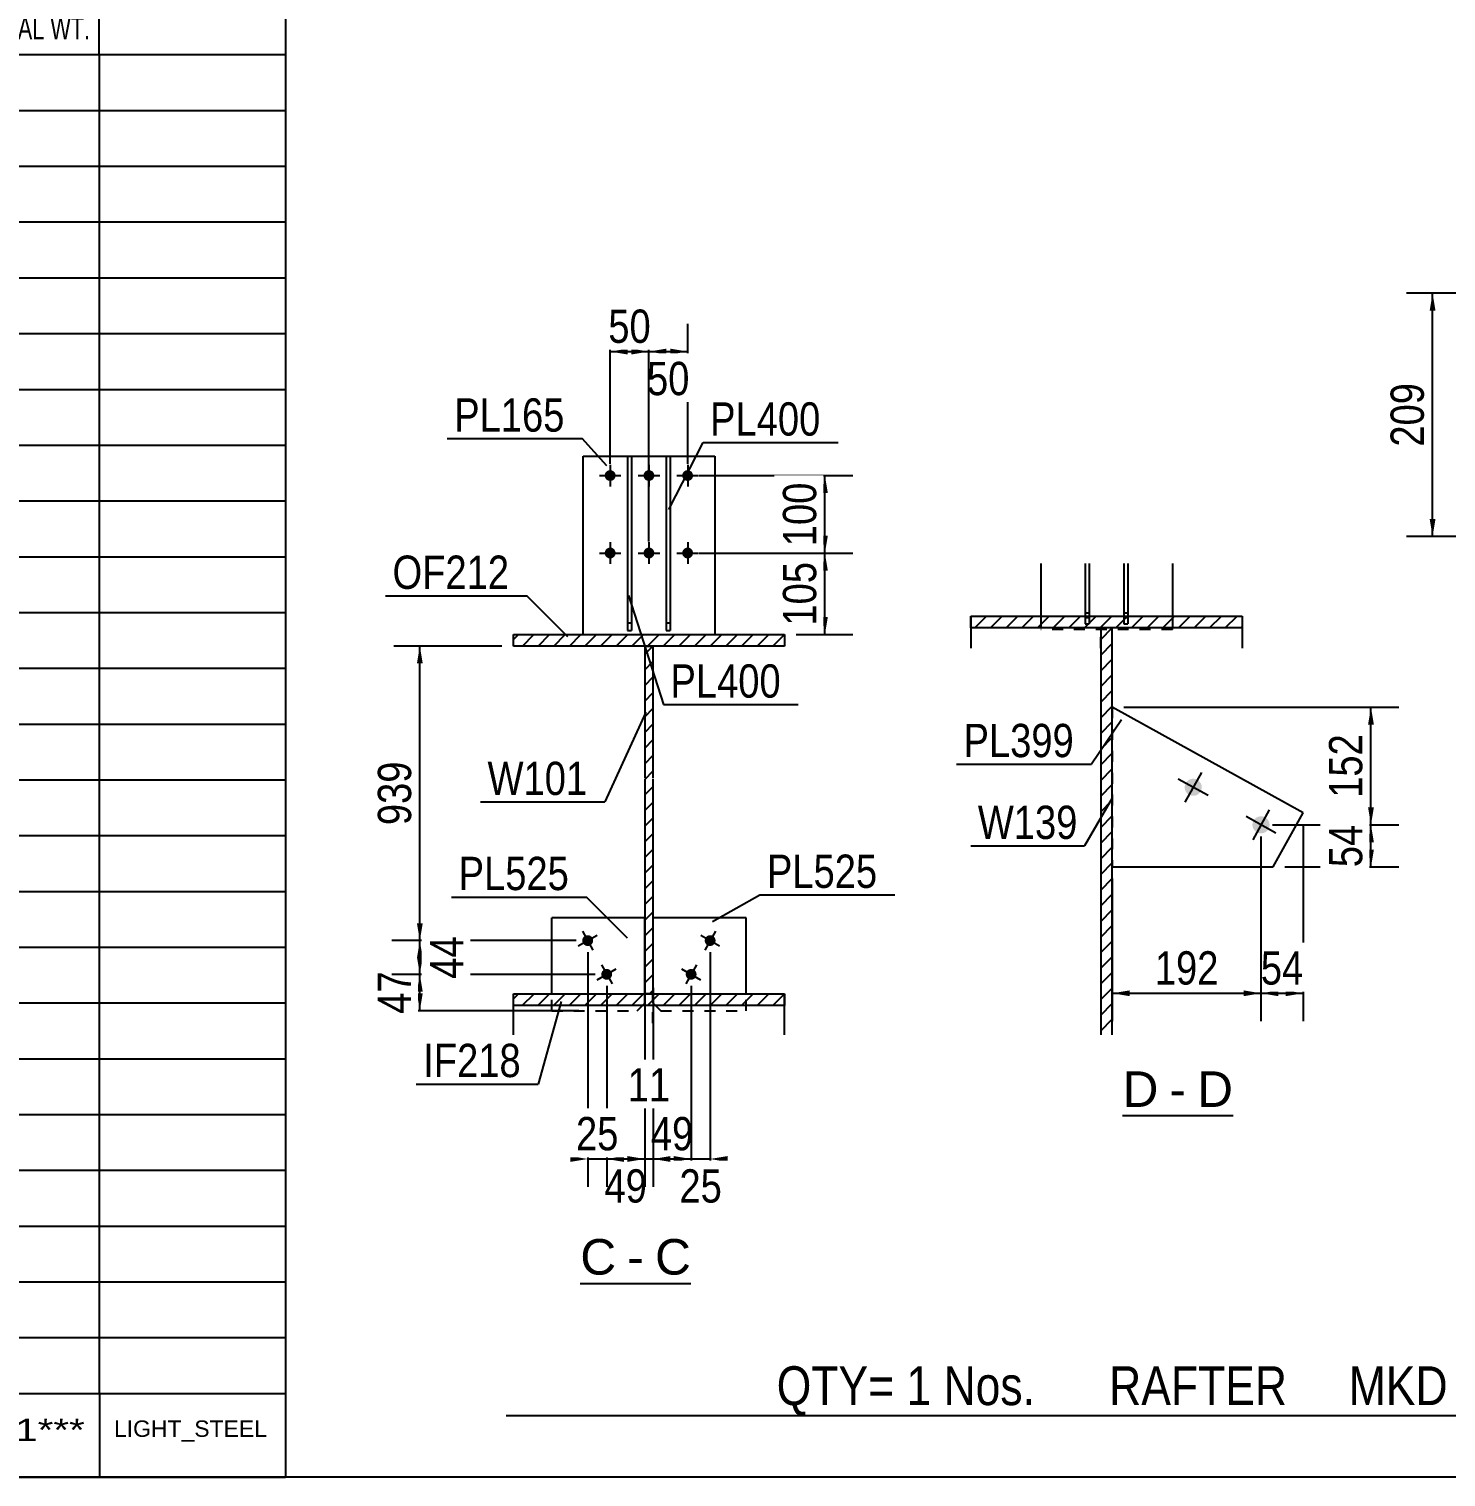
# Model space of a CAD drawing. Header units: millimetres. Extents: x -375 to 28, y -181 to 96.
# Drawn here: x -239.3 to -117.3, y -181.2 to -56.6 of the extents above; entities that cross this region are included whole.
import ezdxf

# ---------------------------------------------------------------- set-up
doc = ezdxf.new("R2010")
doc.units = ezdxf.units.MM
doc.linetypes.add('DXK_LINE_DOT1', pattern=[1.8814, 0.9407, -0.9407])
doc.styles.add('Arial', font='ARIAL.TTF', dxfattribs={"height": 0.2})
doc.styles.add('Arial Narrow', font='ARIALN.TTF', dxfattribs={"height": 0.2})

# ---------------------------------------------------------------- blocks, each defined once
blk = doc.blocks.new('Unknown-623466443-1210')
at = {"color": 5, "linetype": 'Continuous'}
blk.add_line((-372.09, -181.18), (27.91, -181.18), dxfattribs=at)
blk = doc.blocks.new('Unknown-623466443-12 - 9192')
at = {"color": 7, "linetype": 'Continuous'}
blk.add_line((-145.16, -150.11), (-135.65, -150.11), dxfattribs=at)
at = {"color": 0, "linetype": 'Continuous'}
for points in [[(-142.08, -149.36), (-142.08, -146.16), (-145.16, -146.16), (-145.16, -149.36)], [(-139.7, -149.36), (-139.7, -146.16), (-141.12, -146.16), (-141.12, -149.36)], [(-135.65, -149.36), (-135.65, -146.16), (-138.74, -146.16), (-138.74, -149.36)]]:
    blk.add_wipeout(points, dxfattribs=at)
at = {"color": 96, "linetype": 'Continuous', "style": 'Arial'}
for s, p in [('D', (-145.16, -149.36)), ('D', (-138.74, -149.36)), ('-', (-141.12, -149.36))]:
    blk.add_text(s, height=3.06, dxfattribs=at).set_placement(p)
blk = doc.blocks.new('Unknown-623466443-14 - 1774')
at = {"color": 7, "linetype": 'Continuous'}
blk.add_line((-191.82, -164.54), (-182.31, -164.54), dxfattribs=at)
at = {"color": 0, "linetype": 'Continuous'}
for points in [[(-188.74, -163.79), (-188.74, -160.59), (-191.82, -160.59), (-191.82, -163.79)], [(-186.35, -163.79), (-186.35, -160.59), (-187.78, -160.59), (-187.78, -163.79)], [(-182.31, -163.79), (-182.31, -160.59), (-185.39, -160.59), (-185.39, -163.79)]]:
    blk.add_wipeout(points, dxfattribs=at)
at = {"color": 96, "linetype": 'Continuous', "style": 'Arial'}
for s, p in [('C', (-191.82, -163.79)), ('C', (-185.39, -163.79)), ('-', (-187.78, -163.79))]:
    blk.add_text(s, height=3.06, dxfattribs=at).set_placement(p)
blk = doc.blocks.new('Bolt-623466443-9340 - 9192')
at = {"linetype": 'Continuous'}
for points in [[(-139.43, -122.5, -1), (-138.72, -121.21, -1)], [(-133.6, -125.73, -1), (-132.89, -124.44, -1)]]:
    blk.add_hatch(color=3, dxfattribs=at).paths.add_polyline_path(points)
at = {"color": 3, "linetype": 'Continuous'}
for p, q in [((-138.37, -120.57), (-139.79, -123.14)), ((-137.8, -122.57), (-140.36, -121.15)), ((-131.96, -125.8), (-134.53, -124.37)), ((-132.54, -123.8), (-133.96, -126.37))]:
    blk.add_line(p, q, dxfattribs=at)
blk = doc.blocks.new('Part-623466443-9193 - 9192')
at = {"linetype": 'Continuous'}
h = blk.add_hatch(dxfattribs=at)
h.set_pattern_fill('', scale=0.3, style=0, pattern_type=0)
h.set_pattern_definition([(45, (-158.2031, -107.1284), (-0.67352, 0.67352), [])])
h.paths.add_polyline_path([(-134.87, -107.13), (-158.2, -107.13), (-158.2, -108.14), (-134.87, -108.14)])
at = {"color": 7, "linetype": 'DXK_LINE_DOT1'}
for p, q in [((-158.2, -107.13), (-158.2, -108.14)), ((-134.87, -107.13), (-134.87, -108.14))]:
    blk.add_line(p, q, dxfattribs=at)
at = {"color": 2, "linetype": 'Continuous'}
for p, q in [((-158.2, -107.13), (-134.87, -107.13)), ((-158.2, -108.14), (-158.2, -107.13)), ((-134.87, -107.13), (-134.87, -108.14)), ((-158.2, -108.14), (-158.2, -109.88)), ((-134.87, -108.14), (-158.2, -108.14)), ((-134.87, -108.14), (-134.87, -109.88))]:
    blk.add_line(p, q, dxfattribs=at)
blk = doc.blocks.new('Part-623466443-9286 - 9192')
at = {"color": 2, "linetype": 'Continuous'}
for p, q in [((-129.62, -124.04), (-146.04, -114.96)), ((-132.2, -128.71), (-129.62, -124.04)), ((-146.04, -128.71), (-132.2, -128.71))]:
    blk.add_line(p, q, dxfattribs=at)
at = {"color": 7, "linetype": 'DXK_LINE_DOT1'}
blk.add_line((-146.04, -114.96), (-146.04, -128.71), dxfattribs=at)
blk = doc.blocks.new('Part-623466443-9287 - 9192')
at = {"color": 2, "linetype": 'Continuous'}
for p, q in [((-152.2, -102.61), (-152.2, -107.13)), ((-140.87, -102.61), (-140.87, -107.13))]:
    blk.add_line(p, q, dxfattribs=at)
at = {"color": 7, "linetype": 'DXK_LINE_DOT1'}
for p, q in [((-152.2, -107.13), (-152.2, -108.27)), ((-140.87, -107.13), (-140.87, -108.22)), ((-140.87, -108.22), (-152.2, -108.22)), ((-140.87, -108.27), (-152.2, -108.27)), ((-140.87, -108.27), (-140.87, -108.22))]:
    blk.add_line(p, q, dxfattribs=at)
blk = doc.blocks.new('Part-623466443-9289 - 9192')
at = {"linetype": 'Continuous'}
h = blk.add_hatch(dxfattribs=at)
h.set_pattern_fill('', scale=0.3, style=0, pattern_type=0)
h.set_pattern_definition([(45, (-146.0364, -143.1638), (-0.67352, 0.67352), [])])
h.paths.add_polyline_path([(-147.04, -143.16), (-146.04, -143.16), (-146.04, -108.14), (-147.04, -108.14)])
at = {"color": 7, "linetype": 'DXK_LINE_DOT1'}
for p, q in [((-147.04, -109.88), (-147.04, -108.14)), ((-146.04, -109.88), (-146.04, -108.14))]:
    blk.add_line(p, q, dxfattribs=at)
at = {"color": 2, "linetype": 'Continuous'}
for p, q in [((-146.04, -108.14), (-147.04, -108.14)), ((-147.04, -108.14), (-147.04, -143.16)), ((-146.04, -143.16), (-146.04, -108.14))]:
    blk.add_line(p, q, dxfattribs=at)
blk = doc.blocks.new('Part-623466443-9548 - 9192')
at = {"color": 2, "linetype": 'Continuous'}
for p, q in [((-145.04, -102.61), (-145.04, -107.13)), ((-144.7, -102.61), (-144.7, -107.13)), ((-145.04, -106.84), (-144.7, -106.84))]:
    blk.add_line(p, q, dxfattribs=at)
at = {"color": 7, "linetype": 'DXK_LINE_DOT1'}
for p, q in [((-145.04, -107.13), (-145.04, -107.78)), ((-144.7, -107.13), (-144.7, -107.78)), ((-145.04, -107.23), (-144.7, -107.23)), ((-145.04, -107.78), (-144.7, -107.78))]:
    blk.add_line(p, q, dxfattribs=at)
blk = doc.blocks.new('Part-623466443-9562 - 9192')
at = {"color": 2, "linetype": 'Continuous'}
for p, q in [((-148.37, -102.61), (-148.37, -107.13)), ((-148.04, -102.61), (-148.04, -107.13)), ((-148.37, -106.84), (-148.04, -106.84))]:
    blk.add_line(p, q, dxfattribs=at)
at = {"color": 7, "linetype": 'DXK_LINE_DOT1'}
for p, q in [((-148.37, -107.13), (-148.37, -107.78)), ((-148.04, -107.13), (-148.04, -107.78)), ((-148.37, -107.23), (-148.04, -107.23)), ((-148.37, -107.78), (-148.04, -107.78))]:
    blk.add_line(p, q, dxfattribs=at)
blk = doc.blocks.new('Part-623466443-1833 - 1774')
at = {"color": 2, "linetype": 'Continuous'}
for p, q in [((-184.42, -93.36), (-184.42, -108.36)), ((-184.42, -93.36), (-184.08, -93.36)), ((-184.08, -93.36), (-184.08, -108.36)), ((-184.42, -108.36), (-184.08, -108.36)), ((-184.42, -108.36), (-184.08, -108.36))]:
    blk.add_line(p, q, dxfattribs=at)
at = {"color": 7, "linetype": 'DXK_LINE_DOT1'}
for p, q in [((-184.42, -107.7), (-184.08, -107.7)), ((-184.42, -108.36), (-184.42, -108.36)), ((-184.08, -108.36), (-184.08, -108.36))]:
    blk.add_line(p, q, dxfattribs=at)
blk = doc.blocks.new('Part-623466443-1805 - 1774')
at = {"color": 2, "linetype": 'Continuous'}
for p, q in [((-191.58, -108.7), (-191.58, -93.36)), ((-191.58, -93.36), (-180.25, -93.36)), ((-180.25, -93.36), (-180.25, -108.7))]:
    blk.add_line(p, q, dxfattribs=at)
at = {"color": 7, "linetype": 'DXK_LINE_DOT1'}
for p, q in [((-191.58, -93.36), (-180.25, -93.36)), ((-191.58, -108.7), (-191.58, -108.7)), ((-191.58, -108.7), (-191.58, -108.7)), ((-191.58, -108.7), (-180.25, -108.7)), ((-180.25, -108.7), (-180.25, -108.7)), ((-180.25, -108.7), (-180.25, -108.7))]:
    blk.add_line(p, q, dxfattribs=at)
blk = doc.blocks.new('Part-623466443-1838 - 1774')
at = {"color": 2, "linetype": 'Continuous'}
for p, q in [((-177.56, -133.08), (-185.56, -133.08)), ((-185.56, -139.62), (-185.56, -133.08)), ((-177.56, -139.62), (-177.56, -133.08))]:
    blk.add_line(p, q, dxfattribs=at)
at = {"color": 7, "linetype": 'DXK_LINE_DOT1'}
for p, q in [((-177.56, -133.08), (-185.56, -133.08)), ((-185.56, -140.42), (-185.56, -139.62)), ((-185.56, -140.42), (-184.9, -141.08)), ((-177.56, -141.08), (-177.56, -139.62)), ((-184.9, -141.08), (-177.56, -141.08)), ((-184.9, -141.08), (-184.9, -141.08))]:
    blk.add_line(p, q, dxfattribs=at)
blk = doc.blocks.new('Bolt-623466443-1880 - 1774')
at = {"linetype": 'Continuous'}
for points in [[(-188.78, -95.03), (-188.79, -95.13), (-188.82, -95.22), (-188.87, -95.3), (-188.94, -95.38), (-189.02, -95.43), (-189.1, -95.47), (-189.2, -95.49), (-189.3, -95.49), (-189.39, -95.47), (-189.48, -95.43), (-189.56, -95.38), (-189.63, -95.3), (-189.68, -95.22), (-189.71, -95.13), (-189.72, -95.03), (-189.71, -94.93), (-189.68, -94.84), (-189.63, -94.76), (-189.56, -94.68), (-189.48, -94.63), (-189.39, -94.59), (-189.3, -94.57), (-189.2, -94.57), (-189.1, -94.59), (-189.02, -94.63), (-188.94, -94.68), (-188.87, -94.76), (-188.82, -94.84), (-188.79, -94.93)], [(-185.45, -95.03), (-185.46, -95.13), (-185.49, -95.22), (-185.54, -95.3), (-185.6, -95.38), (-185.68, -95.43), (-185.77, -95.47), (-185.87, -95.49), (-185.96, -95.49), (-186.06, -95.47), (-186.15, -95.43), (-186.23, -95.38), (-186.29, -95.3), (-186.34, -95.22), (-186.37, -95.13), (-186.38, -95.03), (-186.37, -94.93), (-186.34, -94.84), (-186.29, -94.76), (-186.23, -94.68), (-186.15, -94.63), (-186.06, -94.59), (-185.96, -94.57), (-185.87, -94.57), (-185.77, -94.59), (-185.68, -94.63), (-185.6, -94.68), (-185.54, -94.76), (-185.49, -94.84), (-185.46, -94.93)], [(-182.12, -95.03), (-182.13, -95.13), (-182.16, -95.22), (-182.2, -95.3), (-182.27, -95.38), (-182.35, -95.43), (-182.44, -95.47), (-182.53, -95.49), (-182.63, -95.49), (-182.73, -95.47), (-182.82, -95.43), (-182.89, -95.38), (-182.96, -95.3), (-183.01, -95.22), (-183.04, -95.13), (-183.05, -95.03), (-183.04, -94.93), (-183.01, -94.84), (-182.96, -94.76), (-182.89, -94.68), (-182.82, -94.63), (-182.73, -94.59), (-182.63, -94.57), (-182.53, -94.57), (-182.44, -94.59), (-182.35, -94.63), (-182.27, -94.68), (-182.2, -94.76), (-182.16, -94.84), (-182.13, -94.93)], [(-188.78, -101.7), (-188.79, -101.79), (-188.82, -101.89), (-188.87, -101.97), (-188.94, -102.04), (-189.02, -102.1), (-189.1, -102.14), (-189.2, -102.16), (-189.3, -102.16), (-189.39, -102.14), (-189.48, -102.1), (-189.56, -102.04), (-189.63, -101.97), (-189.68, -101.89), (-189.71, -101.79), (-189.72, -101.7), (-189.71, -101.6), (-189.68, -101.51), (-189.63, -101.42), (-189.56, -101.35), (-189.48, -101.29), (-189.39, -101.25), (-189.3, -101.23), (-189.2, -101.23), (-189.1, -101.25), (-189.02, -101.29), (-188.94, -101.35), (-188.87, -101.42), (-188.82, -101.51), (-188.79, -101.6)], [(-185.45, -101.7), (-185.46, -101.79), (-185.49, -101.89), (-185.54, -101.97), (-185.6, -102.04), (-185.68, -102.1), (-185.77, -102.14), (-185.87, -102.16), (-185.96, -102.16), (-186.06, -102.14), (-186.15, -102.1), (-186.23, -102.04), (-186.29, -101.97), (-186.34, -101.89), (-186.37, -101.79), (-186.38, -101.7), (-186.37, -101.6), (-186.34, -101.51), (-186.29, -101.42), (-186.23, -101.35), (-186.15, -101.29), (-186.06, -101.25), (-185.96, -101.23), (-185.87, -101.23), (-185.77, -101.25), (-185.68, -101.29), (-185.6, -101.35), (-185.54, -101.42), (-185.49, -101.51), (-185.46, -101.6)], [(-182.12, -101.7), (-182.13, -101.79), (-182.16, -101.89), (-182.2, -101.97), (-182.27, -102.04), (-182.35, -102.1), (-182.44, -102.14), (-182.53, -102.16), (-182.63, -102.16), (-182.73, -102.14), (-182.82, -102.1), (-182.89, -102.04), (-182.96, -101.97), (-183.01, -101.89), (-183.04, -101.79), (-183.05, -101.7), (-183.04, -101.6), (-183.01, -101.51), (-182.96, -101.42), (-182.89, -101.35), (-182.82, -101.29), (-182.73, -101.25), (-182.63, -101.23), (-182.53, -101.23), (-182.44, -101.25), (-182.35, -101.29), (-182.27, -101.35), (-182.2, -101.42), (-182.16, -101.51), (-182.13, -101.6)]]:
    blk.add_hatch(color=3, dxfattribs=at).paths.add_polyline_path(points)
at = {"color": 3, "linetype": 'Continuous'}
for p, q in [((-189.25, -94.1), (-189.25, -95.96)), ((-185.92, -94.1), (-185.92, -95.96)), ((-182.58, -94.1), (-182.58, -95.96)), ((-190.18, -95.03), (-188.32, -95.03)), ((-186.85, -95.03), (-184.98, -95.03)), ((-183.52, -95.03), (-181.65, -95.03)), ((-189.25, -100.76), (-189.25, -102.63)), ((-185.92, -100.76), (-185.92, -102.63)), ((-182.58, -100.76), (-182.58, -102.63)), ((-190.18, -101.7), (-188.32, -101.7)), ((-186.85, -101.7), (-184.98, -101.7)), ((-183.52, -101.7), (-181.65, -101.7))]:
    blk.add_line(p, q, dxfattribs=at)
blk = doc.blocks.new('Part-623466443-1889 - 1774')
at = {"linetype": 'Continuous'}
h = blk.add_hatch(dxfattribs=at)
h.set_pattern_fill('', scale=0.3, style=0, pattern_type=0)
h.set_pattern_definition([(45, (-174.2492, -108.6975), (-0.67352, 0.67352), [])])
h.paths.add_polyline_path([(-174.25, -109.7), (-174.25, -108.7), (-197.58, -108.7), (-197.58, -109.7)])
at = {"color": 2, "linetype": 'Continuous'}
for p, q in [((-197.58, -109.7), (-197.58, -108.7)), ((-197.58, -108.7), (-174.25, -108.7)), ((-174.25, -108.7), (-174.25, -109.7)), ((-174.25, -109.7), (-197.58, -109.7))]:
    blk.add_line(p, q, dxfattribs=at)
blk = doc.blocks.new('Part-623466443-1895 - 1774')
at = {"linetype": 'Continuous'}
h = blk.add_hatch(dxfattribs=at)
h.set_pattern_fill('', scale=0.3, style=0, pattern_type=0)
h.set_pattern_definition([(45, (-185.5825, -109.6975), (-0.67352, 0.67352), [])])
h.paths.add_polyline_path([(-185.58, -139.62), (-185.58, -109.7), (-186.25, -109.7), (-186.25, -139.62)])
at = {"color": 2, "linetype": 'Continuous'}
for p, q in [((-186.25, -121.03), (-186.25, -109.7)), ((-186.25, -109.7), (-185.58, -109.7)), ((-185.58, -109.7), (-185.58, -121.03)), ((-186.25, -139.62), (-186.25, -121.13)), ((-185.58, -121.13), (-185.58, -139.62)), ((-185.58, -139.62), (-186.25, -139.62))]:
    blk.add_line(p, q, dxfattribs=at)
at = {"color": 7, "linetype": 'DXK_LINE_DOT1'}
for p, q in [((-186.25, -142.15), (-186.25, -139.62)), ((-185.58, -142.15), (-185.58, -139.62))]:
    blk.add_line(p, q, dxfattribs=at)
blk = doc.blocks.new('Part-623466443-1918 - 1774')
at = {"linetype": 'Continuous'}
h = blk.add_hatch(dxfattribs=at)
h.set_pattern_fill('', scale=0.3, style=0, pattern_type=0)
h.set_pattern_definition([(45, (-174.2492, -139.6182), (-0.67352, 0.67352), [])])
h.paths.add_polyline_path([(-174.25, -140.63), (-174.25, -139.62), (-197.58, -139.62), (-197.58, -140.63)])
at = {"color": 7, "linetype": 'DXK_LINE_DOT1'}
for p, q in [((-197.58, -140.63), (-197.58, -139.62)), ((-174.25, -140.63), (-174.25, -139.62))]:
    blk.add_line(p, q, dxfattribs=at)
at = {"color": 2, "linetype": 'Continuous'}
for p, q in [((-197.58, -140.63), (-197.58, -139.62)), ((-197.58, -139.62), (-174.25, -139.62)), ((-197.58, -143.17), (-197.58, -140.63)), ((-174.25, -140.63), (-197.58, -140.63)), ((-174.25, -139.62), (-174.25, -140.63)), ((-174.25, -143.17), (-174.25, -140.63))]:
    blk.add_line(p, q, dxfattribs=at)
blk = doc.blocks.new('Part-623466443-9632 - 1774')
at = {"color": 2, "linetype": 'Continuous'}
for p, q in [((-186.27, -133.08), (-194.27, -133.08)), ((-194.27, -139.62), (-194.27, -133.08)), ((-186.27, -139.62), (-186.27, -133.08))]:
    blk.add_line(p, q, dxfattribs=at)
at = {"color": 7, "linetype": 'DXK_LINE_DOT1'}
for p, q in [((-186.27, -133.08), (-194.27, -133.08)), ((-194.27, -141.08), (-194.27, -139.62)), ((-186.94, -141.08), (-186.27, -140.42)), ((-186.27, -140.42), (-186.27, -139.62)), ((-194.27, -141.08), (-186.94, -141.08)), ((-186.94, -141.08), (-186.94, -141.08))]:
    blk.add_line(p, q, dxfattribs=at)
blk = doc.blocks.new('Part-623466443-9641 - 1774')
at = {"color": 2, "linetype": 'Continuous'}
for p, q in [((-187.75, -93.36), (-187.75, -108.36)), ((-187.75, -93.36), (-187.42, -93.36)), ((-187.42, -93.36), (-187.42, -108.36)), ((-187.75, -108.36), (-187.42, -108.36)), ((-187.75, -108.36), (-187.42, -108.36))]:
    blk.add_line(p, q, dxfattribs=at)
at = {"color": 7, "linetype": 'DXK_LINE_DOT1'}
for p, q in [((-187.75, -107.7), (-187.42, -107.7)), ((-187.75, -108.36), (-187.75, -108.36)), ((-187.42, -108.36), (-187.42, -108.36))]:
    blk.add_line(p, q, dxfattribs=at)
blk = doc.blocks.new('Bolt-623466443-9654 - 1774')
at = {"linetype": 'Continuous'}
for points in [[(-180.24, -135.27), (-180.3, -135.35), (-180.37, -135.42), (-180.45, -135.47), (-180.55, -135.5), (-180.64, -135.51), (-180.74, -135.5), (-180.83, -135.47), (-180.92, -135.43), (-180.99, -135.36), (-181.05, -135.28), (-181.09, -135.19), (-181.11, -135.1), (-181.11, -135), (-181.09, -134.91), (-181.05, -134.82), (-181, -134.74), (-180.93, -134.67), (-180.84, -134.62), (-180.75, -134.59), (-180.65, -134.58), (-180.56, -134.59), (-180.46, -134.62), (-180.38, -134.66), (-180.3, -134.73), (-180.25, -134.81), (-180.21, -134.9), (-180.18, -134.99), (-180.18, -135.09), (-180.2, -135.18)], [(-181.88, -138.18), (-181.93, -138.26), (-182, -138.32), (-182.09, -138.37), (-182.18, -138.41), (-182.28, -138.42), (-182.37, -138.41), (-182.47, -138.38), (-182.55, -138.33), (-182.63, -138.27), (-182.68, -138.19), (-182.72, -138.1), (-182.75, -138), (-182.75, -137.91), (-182.73, -137.81), (-182.69, -137.72), (-182.63, -137.64), (-182.56, -137.58), (-182.48, -137.53), (-182.38, -137.49), (-182.29, -137.48), (-182.19, -137.49), (-182.1, -137.52), (-182.01, -137.57), (-181.94, -137.63), (-181.88, -137.71), (-181.84, -137.8), (-181.82, -137.9), (-181.82, -137.99), (-181.84, -138.09)]]:
    blk.add_hatch(color=3, dxfattribs=at).paths.add_polyline_path(points)
at = {"color": 3, "linetype": 'Continuous'}
for p, q in [((-180.19, -134.23), (-181.11, -135.86)), ((-181.46, -134.59), (-179.83, -135.5)), ((-183.1, -137.49), (-181.47, -138.41)), ((-181.82, -137.14), (-182.74, -138.76))]:
    blk.add_line(p, q, dxfattribs=at)
blk = doc.blocks.new('Bolt-623466443-9660 - 1774')
at = {"linetype": 'Continuous'}
for points in [[(-190.78, -134.82), (-190.74, -134.91), (-190.72, -135), (-190.72, -135.1), (-190.74, -135.19), (-190.78, -135.28), (-190.84, -135.36), (-190.91, -135.43), (-191, -135.47), (-191.09, -135.5), (-191.19, -135.51), (-191.29, -135.5), (-191.38, -135.47), (-191.46, -135.42), (-191.53, -135.35), (-191.59, -135.27), (-191.63, -135.18), (-191.65, -135.09), (-191.65, -134.99), (-191.63, -134.9), (-191.59, -134.81), (-191.53, -134.73), (-191.45, -134.66), (-191.37, -134.62), (-191.28, -134.59), (-191.18, -134.58), (-191.08, -134.59), (-190.99, -134.62), (-190.91, -134.67), (-190.83, -134.74)], [(-189.14, -137.72), (-189.1, -137.81), (-189.08, -137.91), (-189.09, -138), (-189.11, -138.1), (-189.15, -138.19), (-189.21, -138.27), (-189.28, -138.33), (-189.36, -138.38), (-189.46, -138.41), (-189.55, -138.42), (-189.65, -138.41), (-189.74, -138.37), (-189.83, -138.32), (-189.9, -138.26), (-189.96, -138.18), (-189.99, -138.09), (-190.01, -137.99), (-190.01, -137.9), (-189.99, -137.8), (-189.95, -137.71), (-189.89, -137.63), (-189.82, -137.57), (-189.73, -137.52), (-189.64, -137.49), (-189.54, -137.48), (-189.45, -137.49), (-189.35, -137.53), (-189.27, -137.58), (-189.2, -137.64)]]:
    blk.add_hatch(color=3, dxfattribs=at).paths.add_polyline_path(points)
at = {"color": 3, "linetype": 'Continuous'}
for p, q in [((-191.64, -134.23), (-190.73, -135.86)), ((-192, -135.5), (-190.37, -134.59)), ((-190.36, -138.41), (-188.74, -137.49)), ((-190.01, -137.14), (-189.09, -138.76))]:
    blk.add_line(p, q, dxfattribs=at)
blk = doc.blocks.new('StraightDimension-623466443-9420 - 9192')
at = {"linetype": 'Continuous'}
for points in [[(-131.75, -139.83), (-133.25, -139.58), (-131.75, -139.33)], [(-131.12, -139.33), (-129.62, -139.58), (-131.12, -139.83)]]:
    blk.add_hatch(color=7, dxfattribs=at).paths.add_polyline_path(points)
at = {"color": 7, "linetype": 'Continuous'}
for p, q in [((-129.62, -125.04), (-129.62, -141.98)), ((-133.25, -126.09), (-133.25, -141.98)), ((-133.25, -139.58), (-129.62, -139.58))]:
    blk.add_line(p, q, dxfattribs=at)
at = {"color": 0}
blk.add_wipeout([(-129.01, -139.43), (-129.01, -135.23), (-133.86, -135.23), (-133.86, -139.43)], dxfattribs=at)
at = {"color": 3, "style": 'Arial Narrow'}
blk.add_text('54', height=2.863, dxfattribs=at).set_placement((-133.26, -138.83))
blk = doc.blocks.new('StraightDimension-623466443-9421 - 9192')
at = {"linetype": 'Continuous'}
for points in [[(-144.54, -139.83), (-146.04, -139.58), (-144.54, -139.33)], [(-134.75, -139.33), (-133.25, -139.58), (-134.75, -139.83)]]:
    blk.add_hatch(color=7, dxfattribs=at).paths.add_polyline_path(points)
at = {"color": 7, "linetype": 'Continuous'}
for p, q in [((-133.25, -126.09), (-133.25, -141.98)), ((-146.04, -129.71), (-146.04, -141.98)), ((-146.04, -139.58), (-133.25, -139.58))]:
    blk.add_line(p, q, dxfattribs=at)
at = {"color": 0}
blk.add_wipeout([(-136.3, -139.43), (-136.3, -135.23), (-142.98, -135.23), (-142.98, -139.43)], dxfattribs=at)
at = {"color": 3, "style": 'Arial Narrow'}
blk.add_text('192', height=2.863, dxfattribs=at).set_placement((-142.38, -138.83))
blk = doc.blocks.new('StraightDimension-623466443-9435 - 9192')
at = {"linetype": 'Continuous'}
for points in [[(-124.03, -116.46), (-123.78, -114.96), (-123.53, -116.46)], [(-123.53, -123.59), (-123.78, -125.09), (-124.03, -123.59)]]:
    blk.add_hatch(color=7, dxfattribs=at).paths.add_polyline_path(points)
at = {"color": 7, "linetype": 'Continuous'}
for p, q in [((-145.04, -114.96), (-121.38, -114.96)), ((-123.78, -125.09), (-123.78, -114.96)), ((-132.25, -125.09), (-121.38, -125.09))]:
    blk.add_line(p, q, dxfattribs=at)
at = {"color": 0}
blk.add_wipeout([(-123.93, -116.68), (-128.13, -116.68), (-128.13, -123.36), (-123.93, -123.36)], dxfattribs=at)
at = {"color": 3, "style": 'Arial Narrow'}
blk.add_text('152', height=2.863, rotation=90.0002, dxfattribs=at).set_placement((-124.53, -122.76))
blk = doc.blocks.new('StraightDimension-623466443-9436 - 9192')
at = {"linetype": 'Continuous'}
for points in [[(-124.03, -126.59), (-123.78, -125.09), (-123.53, -126.59)], [(-123.53, -127.21), (-123.78, -128.71), (-124.03, -127.21)]]:
    blk.add_hatch(color=7, dxfattribs=at).paths.add_polyline_path(points)
at = {"color": 7, "linetype": 'Continuous'}
for p, q in [((-132.25, -125.09), (-121.38, -125.09)), ((-123.78, -128.71), (-123.78, -125.09)), ((-131.2, -128.71), (-121.38, -128.71))]:
    blk.add_line(p, q, dxfattribs=at)
at = {"color": 0}
blk.add_wipeout([(-123.93, -124.47), (-128.13, -124.47), (-128.13, -129.33), (-123.93, -129.33)], dxfattribs=at)
at = {"color": 3, "style": 'Arial Narrow'}
blk.add_text('54', height=2.863, rotation=90.0002, dxfattribs=at).set_placement((-124.53, -128.73))
blk = doc.blocks.new('StraightDimension-623466443-21708 - 1417')
at = {"linetype": 'Continuous'}
for points in [[(-118.73, -80.83), (-118.48, -79.33), (-118.23, -80.83)], [(-118.23, -98.77), (-118.48, -100.27), (-118.73, -98.77)]]:
    blk.add_hatch(color=7, dxfattribs=at).paths.add_polyline_path(points)
at = {"color": 7, "linetype": 'Continuous'}
for p, q in [((-96.04, -79.33), (-120.73, -79.33)), ((-118.48, -100.27), (-118.48, -79.33)), ((-96.04, -100.27), (-120.73, -100.27))]:
    blk.add_line(p, q, dxfattribs=at)
at = {"color": 0}
blk.add_wipeout([(-118.63, -86.46), (-122.83, -86.46), (-122.83, -93.14), (-118.63, -93.14)], dxfattribs=at)
at = {"color": 3, "style": 'Arial Narrow'}
blk.add_text('209', height=2.863, rotation=90.0002, dxfattribs=at).set_placement((-119.23, -92.54))
blk = doc.blocks.new('StraightDimension-623466443-12946 - 1774')
at = {"linetype": 'Continuous'}
for points in [[(-205.88, -139.45), (-205.63, -137.95), (-205.38, -139.45)], [(-205.38, -139.58), (-205.63, -141.08), (-205.88, -139.58)]]:
    blk.add_hatch(color=7, dxfattribs=at).paths.add_polyline_path(points)
at = {"color": 7, "linetype": 'Continuous'}
for p, q in [((-190.55, -137.95), (-207.88, -137.95)), ((-205.63, -141.08), (-205.63, -137.95)), ((-191.94, -141.08), (-207.88, -141.08))]:
    blk.add_line(p, q, dxfattribs=at)
at = {"color": 0}
blk.add_wipeout([(-205.78, -137.09), (-209.98, -137.09), (-209.98, -141.94), (-205.78, -141.94)], dxfattribs=at)
at = {"color": 3, "style": 'Arial Narrow'}
blk.add_text('47', height=2.863, rotation=90.0002, dxfattribs=at).set_placement((-206.38, -141.34))
blk = doc.blocks.new('StraightDimension-623466443-13122 - 1774')
at = {"linetype": 'Continuous'}
for points in [[(-188.05, -154.09), (-189.55, -153.84), (-188.05, -153.59)], [(-187.77, -153.59), (-186.27, -153.84), (-187.77, -154.09)]]:
    blk.add_hatch(color=7, dxfattribs=at).paths.add_polyline_path(points)
at = {"color": 7, "linetype": 'Continuous'}
for p, q in [((-189.55, -138.95), (-189.55, -156.09)), ((-186.27, -139.11), (-186.27, -156.09)), ((-189.55, -153.84), (-186.27, -153.84))]:
    blk.add_line(p, q, dxfattribs=at)
at = {"color": 0}
blk.add_wipeout([(-185.48, -158.19), (-185.48, -153.99), (-190.34, -153.99), (-190.34, -158.19)], dxfattribs=at)
at = {"color": 3, "style": 'Arial Narrow'}
blk.add_text('49', height=2.863, dxfattribs=at).set_placement((-189.74, -157.59))
blk = doc.blocks.new('StraightDimension-623466443-13123 - 1774')
at = {"linetype": 'Continuous'}
for points in [[(-192.68, -153.59), (-191.18, -153.84), (-192.68, -154.09)], [(-188.05, -154.09), (-189.55, -153.84), (-188.05, -153.59)]]:
    blk.add_hatch(color=7, dxfattribs=at).paths.add_polyline_path(points)
at = {"color": 7, "linetype": 'Continuous'}
for p, q in [((-191.18, -136.05), (-191.18, -156.24)), ((-189.55, -138.95), (-189.55, -156.24)), ((-191.18, -153.84), (-189.55, -153.84))]:
    blk.add_line(p, q, dxfattribs=at)
at = {"color": 0}
blk.add_wipeout([(-187.94, -153.69), (-187.94, -149.49), (-192.79, -149.49), (-192.79, -153.69)], dxfattribs=at)
at = {"color": 3, "style": 'Arial Narrow'}
blk.add_text('25', height=2.863, dxfattribs=at).set_placement((-192.19, -153.09))
blk = doc.blocks.new('StraightDimension-623466443-1994 - 1774')
at = {"linetype": 'Continuous'}
for points in [[(-171.02, -96.53), (-170.77, -95.03), (-170.52, -96.53)], [(-170.52, -100.2), (-170.77, -101.7), (-171.02, -100.2)]]:
    blk.add_hatch(color=7, dxfattribs=at).paths.add_polyline_path(points)
at = {"color": 7, "linetype": 'Continuous'}
for p, q in [((-181.58, -95.03), (-168.37, -95.03)), ((-170.77, -101.7), (-170.77, -95.03)), ((-181.58, -101.7), (-168.37, -101.7))]:
    blk.add_line(p, q, dxfattribs=at)
at = {"color": 0}
blk.add_wipeout([(-170.92, -95.02), (-175.12, -95.02), (-175.12, -101.71), (-170.92, -101.71)], dxfattribs=at)
at = {"color": 3, "style": 'Arial Narrow'}
blk.add_text('100', height=2.863, rotation=90.0002, dxfattribs=at).set_placement((-171.52, -101.11))
blk = doc.blocks.new('StraightDimension-623466443-13120 - 1774')
at = {"linetype": 'Continuous'}
for points in [[(-184.06, -154.09), (-185.56, -153.84), (-184.06, -153.59)], [(-183.78, -153.59), (-182.28, -153.84), (-183.78, -154.09)]]:
    blk.add_hatch(color=7, dxfattribs=at).paths.add_polyline_path(points)
at = {"color": 7, "linetype": 'Continuous'}
for p, q in [((-185.56, -139.11), (-185.56, -156.24)), ((-182.28, -138.95), (-182.28, -156.24)), ((-185.56, -153.84), (-182.28, -153.84))]:
    blk.add_line(p, q, dxfattribs=at)
at = {"color": 0}
blk.add_wipeout([(-181.49, -153.69), (-181.49, -149.49), (-186.35, -149.49), (-186.35, -153.69)], dxfattribs=at)
at = {"color": 3, "style": 'Arial Narrow'}
blk.add_text('49', height=2.863, dxfattribs=at).set_placement((-185.75, -153.09))
blk = doc.blocks.new('StraightDimension-623466443-2004 - 1774')
at = {"linetype": 'Continuous'}
for points in [[(-171.02, -103.2), (-170.77, -101.7), (-170.52, -103.2)], [(-170.52, -107.2), (-170.77, -108.7), (-171.02, -107.2)]]:
    blk.add_hatch(color=7, dxfattribs=at).paths.add_polyline_path(points)
at = {"color": 7, "linetype": 'Continuous'}
for p, q in [((-181.58, -101.7), (-168.37, -101.7)), ((-170.77, -108.7), (-170.77, -101.7)), ((-173.25, -108.7), (-168.37, -108.7))]:
    blk.add_line(p, q, dxfattribs=at)
at = {"color": 0}
blk.add_wipeout([(-170.92, -101.85), (-175.12, -101.85), (-175.12, -108.54), (-170.92, -108.54)], dxfattribs=at)
at = {"color": 3, "style": 'Arial Narrow'}
blk.add_text('105', height=2.863, rotation=90.0002, dxfattribs=at).set_placement((-171.52, -107.94))
blk = doc.blocks.new('StraightDimension-623466443-12944 - 1774')
at = {"linetype": 'Continuous'}
for points in [[(-205.88, -111.2), (-205.63, -109.7), (-205.38, -111.2)], [(-205.38, -133.55), (-205.63, -135.05), (-205.88, -133.55)]]:
    blk.add_hatch(color=7, dxfattribs=at).paths.add_polyline_path(points)
at = {"color": 7, "linetype": 'Continuous'}
for p, q in [((-198.58, -109.7), (-207.88, -109.7)), ((-205.63, -135.05), (-205.63, -109.7)), ((-192.18, -135.05), (-207.88, -135.05))]:
    blk.add_line(p, q, dxfattribs=at)
at = {"color": 0}
blk.add_wipeout([(-205.78, -119.03), (-209.98, -119.03), (-209.98, -125.71), (-205.78, -125.71)], dxfattribs=at)
at = {"color": 3, "style": 'Arial Narrow'}
blk.add_text('939', height=2.863, rotation=90.0002, dxfattribs=at).set_placement((-206.38, -125.11))
blk = doc.blocks.new('StraightDimension-623466443-12945 - 1774')
at = {"linetype": 'Continuous'}
for points in [[(-205.88, -136.55), (-205.63, -135.05), (-205.38, -136.55)], [(-205.38, -136.45), (-205.63, -137.95), (-205.88, -136.45)]]:
    blk.add_hatch(color=7, dxfattribs=at).paths.add_polyline_path(points)
at = {"color": 7, "linetype": 'Continuous'}
for p, q in [((-192.18, -135.05), (-208.03, -135.05)), ((-205.63, -137.95), (-205.63, -135.05)), ((-190.55, -137.95), (-208.03, -137.95))]:
    blk.add_line(p, q, dxfattribs=at)
at = {"color": 0}
blk.add_wipeout([(-201.28, -134.07), (-205.48, -134.07), (-205.48, -138.93), (-201.28, -138.93)], dxfattribs=at)
at = {"color": 3, "style": 'Arial Narrow'}
blk.add_text('44', height=2.863, rotation=90.0002, dxfattribs=at).set_placement((-201.88, -138.33))
blk = doc.blocks.new('StraightDimension-623466443-12990 - 1774')
at = {"linetype": 'Continuous'}
for points in [[(-184.42, -84.61), (-185.92, -84.36), (-184.42, -84.11)], [(-184.08, -84.11), (-182.58, -84.36), (-184.08, -84.61)]]:
    blk.add_hatch(color=7, dxfattribs=at).paths.add_polyline_path(points)
at = {"color": 7, "linetype": 'Continuous'}
for p, q in [((-185.92, -100.7), (-185.92, -81.96)), ((-182.58, -94.03), (-182.58, -81.96)), ((-185.92, -84.36), (-182.58, -84.36))]:
    blk.add_line(p, q, dxfattribs=at)
at = {"color": 0}
blk.add_wipeout([(-181.82, -88.71), (-181.82, -84.51), (-186.68, -84.51), (-186.68, -88.71)], dxfattribs=at)
at = {"color": 3, "style": 'Arial Narrow'}
blk.add_text('50', height=2.863, dxfattribs=at).set_placement((-186.08, -88.11))
blk = doc.blocks.new('StraightDimension-623466443-12991 - 1774')
at = {"linetype": 'Continuous'}
for points in [[(-187.75, -84.61), (-189.25, -84.36), (-187.75, -84.11)], [(-187.42, -84.11), (-185.92, -84.36), (-187.42, -84.61)]]:
    blk.add_hatch(color=7, dxfattribs=at).paths.add_polyline_path(points)
at = {"color": 7, "linetype": 'Continuous'}
for p, q in [((-189.25, -94.03), (-189.25, -82.11)), ((-185.92, -100.7), (-185.92, -82.11)), ((-189.25, -84.36), (-185.92, -84.36))]:
    blk.add_line(p, q, dxfattribs=at)
at = {"color": 0}
blk.add_wipeout([(-185.15, -84.21), (-185.15, -80.01), (-190.01, -80.01), (-190.01, -84.21)], dxfattribs=at)
at = {"color": 3, "style": 'Arial Narrow'}
blk.add_text('50', height=2.863, dxfattribs=at).set_placement((-189.41, -83.61))
blk = doc.blocks.new('StraightDimension-623466443-13119 - 1774')
at = {"linetype": 'Continuous'}
for points in [[(-183.78, -153.59), (-182.28, -153.84), (-183.78, -154.09)], [(-179.15, -154.09), (-180.65, -153.84), (-179.15, -153.59)]]:
    blk.add_hatch(color=7, dxfattribs=at).paths.add_polyline_path(points)
at = {"color": 7, "linetype": 'Continuous'}
for p, q in [((-180.65, -136.05), (-180.65, -156.09)), ((-182.28, -138.95), (-182.28, -156.09)), ((-182.28, -153.84), (-180.65, -153.84))]:
    blk.add_line(p, q, dxfattribs=at)
at = {"color": 0}
blk.add_wipeout([(-179.04, -158.19), (-179.04, -153.99), (-183.89, -153.99), (-183.89, -158.19)], dxfattribs=at)
at = {"color": 3, "style": 'Arial Narrow'}
blk.add_text('25', height=2.863, dxfattribs=at).set_placement((-183.29, -157.59))
blk = doc.blocks.new('StraightDimension-623466443-13121 - 1774')
at = {"linetype": 'Continuous'}
for points in [[(-187.77, -153.59), (-186.27, -153.84), (-187.77, -154.09)], [(-184.06, -154.09), (-185.56, -153.84), (-184.06, -153.59)]]:
    blk.add_hatch(color=7, dxfattribs=at).paths.add_polyline_path(points)
at = {"color": 7, "linetype": 'Continuous'}
for p, q in [((-186.27, -139.11), (-186.27, -156.24)), ((-185.56, -139.11), (-185.56, -156.24)), ((-186.27, -153.84), (-185.56, -153.84))]:
    blk.add_line(p, q, dxfattribs=at)
at = {"color": 0}
blk.add_wipeout([(-183.49, -149.49), (-183.49, -145.29), (-188.34, -145.29), (-188.34, -149.49)], dxfattribs=at)
at = {"color": 3, "style": 'Arial Narrow'}
blk.add_text('11', height=2.863, dxfattribs=at).set_placement((-187.74, -148.89))
blk = doc.blocks.new('CBS_BOM-623466443-21851')
at = {"color": 7, "linetype": 'Continuous'}
for p, q in [((-233.22, -58.81), (-233.22, -50.81)), ((-217.2, -50.82), (-217.2, -58.8)), ((-372.12, -58.81), (-217.2, -58.81)), ((-233.2, -63.61), (-233.2, -58.81)), ((-217.2, -58.81), (-217.2, -63.61)), ((-360.12, -63.61), (-217.2, -63.61)), ((-233.2, -68.41), (-233.2, -63.61)), ((-217.2, -63.61), (-217.2, -68.41)), ((-360.12, -68.41), (-217.2, -68.41)), ((-233.2, -73.21), (-233.2, -68.41)), ((-217.2, -68.41), (-217.2, -73.21)), ((-360.12, -73.21), (-217.2, -73.21)), ((-233.2, -78.01), (-233.2, -73.21)), ((-217.2, -73.21), (-217.2, -78.01)), ((-360.12, -78.01), (-217.2, -78.01)), ((-233.2, -82.81), (-233.2, -78.01)), ((-217.2, -78.01), (-217.2, -82.81)), ((-360.12, -82.81), (-217.2, -82.81)), ((-233.2, -87.61), (-233.2, -82.81)), ((-217.2, -82.81), (-217.2, -87.61)), ((-360.12, -87.61), (-217.2, -87.61)), ((-233.2, -92.41), (-233.2, -87.61)), ((-217.2, -87.61), (-217.2, -92.41)), ((-360.12, -92.41), (-217.2, -92.41)), ((-233.2, -97.21), (-233.2, -92.41)), ((-217.2, -92.41), (-217.2, -97.21)), ((-360.12, -97.21), (-217.2, -97.21)), ((-233.2, -102.01), (-233.2, -97.21)), ((-217.2, -97.21), (-217.2, -102.01)), ((-360.12, -102.01), (-217.2, -102.01)), ((-233.2, -106.81), (-233.2, -102.01)), ((-217.2, -102.01), (-217.2, -106.81)), ((-360.12, -106.81), (-217.2, -106.81)), ((-233.2, -111.61), (-233.2, -106.81)), ((-217.2, -106.81), (-217.2, -111.61)), ((-360.12, -111.61), (-217.2, -111.61)), ((-233.2, -116.41), (-233.2, -111.61)), ((-217.2, -111.61), (-217.2, -116.41)), ((-360.12, -116.41), (-217.2, -116.41)), ((-233.2, -121.21), (-233.2, -116.41)), ((-217.2, -116.41), (-217.2, -121.21)), ((-360.12, -121.21), (-217.2, -121.21)), ((-233.2, -126.01), (-233.2, -121.21)), ((-217.2, -121.21), (-217.2, -126.01)), ((-360.12, -126.01), (-217.2, -126.01)), ((-233.2, -130.81), (-233.2, -126.01)), ((-217.2, -126.01), (-217.2, -130.81)), ((-360.12, -130.81), (-217.2, -130.81)), ((-233.2, -135.61), (-233.2, -130.81)), ((-217.2, -130.81), (-217.2, -135.61)), ((-360.12, -135.61), (-217.2, -135.61)), ((-233.2, -140.41), (-233.2, -135.61)), ((-217.2, -135.61), (-217.2, -140.41)), ((-360.12, -140.41), (-217.2, -140.41)), ((-233.2, -145.21), (-233.2, -140.41)), ((-217.2, -140.41), (-217.2, -145.21)), ((-360.12, -145.21), (-217.2, -145.21)), ((-233.2, -150.01), (-233.2, -145.21)), ((-217.2, -145.21), (-217.2, -150.01)), ((-360.12, -150.01), (-217.2, -150.01)), ((-233.2, -154.81), (-233.2, -150.01)), ((-217.2, -150.01), (-217.2, -154.81)), ((-360.12, -154.81), (-217.2, -154.81)), ((-233.2, -159.61), (-233.2, -154.81)), ((-217.2, -154.81), (-217.2, -159.61)), ((-360.12, -159.61), (-217.2, -159.61)), ((-233.2, -164.41), (-233.2, -159.61)), ((-217.2, -159.61), (-217.2, -164.41)), ((-360.12, -164.41), (-217.2, -164.41)), ((-233.2, -169.21), (-233.2, -164.41)), ((-217.2, -164.41), (-217.2, -169.21)), ((-360.12, -169.21), (-217.2, -169.21)), ((-233.2, -174.01), (-233.2, -169.21)), ((-217.2, -169.21), (-217.2, -174.01)), ((-360.12, -174.01), (-217.2, -174.01)), ((-233.16, -181.21), (-233.16, -174.03)), ((-217.2, -174.01), (-217.2, -181.21)), ((-372.12, -181.21), (-217.2, -181.21))]:
    blk.add_line(p, q, dxfattribs=at)
at = {"color": 3, "linetype": 'Continuous', "style": 'Arial', "width": 0.7}
blk.add_text('TOTAL WT.', height=1.91, dxfattribs=at).set_placement((-243.96, -57.49))
at = {"color": 6, "linetype": 'Continuous', "style": 'Arial', "width": 1.3}
blk.add_text('121***', height=1.91, dxfattribs=at).set_placement((-244.3, -178.1))
at = {"color": 6, "linetype": 'Continuous', "style": 'Arial'}
blk.add_text('LIGHT_STEEL', height=1.4135, dxfattribs=at).set_placement((-231.95, -177.75))
blk = doc.blocks.new('CBS_CALLOFF-623466443-21852')
at = {"color": 7, "linetype": 'Continuous'}
blk.add_line((-198.21, -175.91), (-81.98, -175.93), dxfattribs=at)
at = {"color": 3, "linetype": 'Continuous', "style": 'Arial Narrow'}
blk.add_text('QTY= 1 Nos.      RAFTER     MKD : RF22', height=3.3405, dxfattribs=at).set_placement((-174.92, -175.02))
blk = doc.blocks.new('Mark-623466443-9348 - 9192')
at = {"color": 7, "linetype": 'Continuous'}
blk.add_line((-145.26, -116.04), (-147.83, -119.86), dxfattribs=at)
at = {"color": 0}
blk.add_wipeout([(-149.33, -119.26), (-149.33, -116.26), (-158.84, -116.26), (-158.84, -119.26)], dxfattribs=at)
blk.add_wipeout([(-149.33, -119.26), (-149.33, -116.26), (-158.84, -116.26), (-158.84, -119.26)], dxfattribs=at)
at = {"color": 7, "linetype": 'Continuous'}
blk.add_line((-159.44, -119.86), (-147.83, -119.86), dxfattribs=at)
at = {"color": 3, "style": 'Arial Narrow'}
blk.add_text('PL399', height=2.863, dxfattribs=at).set_placement((-158.84, -119.26))
blk = doc.blocks.new('Mark-623466443-9351 - 9192')
at = {"color": 0}
blk.add_wipeout([(-149.02, -126.3), (-149.02, -123.3), (-157.61, -123.3), (-157.61, -126.3)], dxfattribs=at)
blk.add_wipeout([(-149.02, -126.3), (-149.02, -123.3), (-157.61, -123.3), (-157.61, -126.3)], dxfattribs=at)
at = {"color": 7, "linetype": 'Continuous'}
for p in [(-146.06, -122.79), (-158.21, -126.9)]:
    blk.add_line(p, (-148.42, -126.9), dxfattribs=at)
at = {"color": 3, "style": 'Arial Narrow'}
blk.add_text('W139', height=2.863, dxfattribs=at).set_placement((-157.61, -126.3))
blk = doc.blocks.new('Mark-623466443-1834 - 1774')
at = {"color": 0}
blk.add_wipeout([(-166.25, -130.51), (-166.25, -127.51), (-175.76, -127.51), (-175.76, -130.51)], dxfattribs=at)
blk.add_wipeout([(-166.25, -130.51), (-166.25, -127.51), (-175.76, -127.51), (-175.76, -130.51)], dxfattribs=at)
at = {"color": 7, "linetype": 'Continuous'}
for p, q in [((-180.45, -133.4), (-176.36, -131.11)), ((-176.36, -131.11), (-164.75, -131.11))]:
    blk.add_line(p, q, dxfattribs=at)
at = {"color": 3, "style": 'Arial Narrow'}
blk.add_text('PL525', height=2.863, dxfattribs=at).set_placement((-175.76, -130.51))
blk = doc.blocks.new('Mark-623466443-1801 - 1774')
at = {"color": 7, "linetype": 'Continuous'}
blk.add_line((-189.55, -94.18), (-191.67, -91.85), dxfattribs=at)
at = {"color": 0}
blk.add_wipeout([(-193.17, -91.25), (-193.17, -88.25), (-202.67, -88.25), (-202.67, -91.25)], dxfattribs=at)
blk.add_wipeout([(-193.17, -91.25), (-193.17, -88.25), (-202.67, -88.25), (-202.67, -91.25)], dxfattribs=at)
at = {"color": 7, "linetype": 'Continuous'}
blk.add_line((-203.27, -91.85), (-191.67, -91.85), dxfattribs=at)
at = {"color": 3, "style": 'Arial Narrow'}
blk.add_text('PL165', height=2.863, dxfattribs=at).set_placement((-202.67, -91.25))
blk = doc.blocks.new('Mark-623466443-1829 - 1774')
at = {"color": 0}
blk.add_wipeout([(-171.14, -91.59), (-171.14, -88.59), (-180.65, -88.59), (-180.65, -91.59)], dxfattribs=at)
blk.add_wipeout([(-171.14, -91.59), (-171.14, -88.59), (-180.65, -88.59), (-180.65, -91.59)], dxfattribs=at)
at = {"color": 7, "linetype": 'Continuous'}
for p, q in [((-184.19, -97.94), (-181.25, -92.19)), ((-181.25, -92.19), (-169.64, -92.19))]:
    blk.add_line(p, q, dxfattribs=at)
at = {"color": 3, "style": 'Arial Narrow'}
blk.add_text('PL400', height=2.863, dxfattribs=at).set_placement((-180.65, -91.59))
blk = doc.blocks.new('Mark-623466443-1885 - 1774')
at = {"color": 7, "linetype": 'Continuous'}
blk.add_line((-192.9, -108.92), (-196.43, -105.38), dxfattribs=at)
at = {"color": 0}
blk.add_wipeout([(-197.93, -104.78), (-197.93, -101.78), (-207.98, -101.78), (-207.98, -104.78)], dxfattribs=at)
blk.add_wipeout([(-197.93, -104.78), (-197.93, -101.78), (-207.98, -101.78), (-207.98, -104.78)], dxfattribs=at)
at = {"color": 7, "linetype": 'Continuous'}
blk.add_line((-208.58, -105.38), (-196.43, -105.38), dxfattribs=at)
at = {"color": 3, "style": 'Arial Narrow'}
blk.add_text('OF212', height=2.863, dxfattribs=at).set_placement((-207.98, -104.78))
blk = doc.blocks.new('Mark-623466443-9796 - 1774')
at = {"color": 0}
blk.add_wipeout([(-174.56, -114.14), (-174.56, -111.14), (-184.06, -111.14), (-184.06, -114.14)], dxfattribs=at)
blk.add_wipeout([(-174.56, -114.14), (-174.56, -111.14), (-184.06, -111.14), (-184.06, -114.14)], dxfattribs=at)
at = {"color": 7, "linetype": 'Continuous'}
for p, q in [((-187.66, -105.34), (-184.66, -114.74)), ((-184.66, -114.74), (-173.06, -114.74))]:
    blk.add_line(p, q, dxfattribs=at)
at = {"color": 3, "style": 'Arial Narrow'}
blk.add_text('PL400', height=2.863, dxfattribs=at).set_placement((-184.06, -114.14))
blk = doc.blocks.new('Mark-623466443-1891 - 1774')
at = {"color": 7, "linetype": 'Continuous'}
blk.add_line((-186.17, -115.38), (-189.71, -123.12), dxfattribs=at)
at = {"color": 0}
blk.add_wipeout([(-191.21, -122.52), (-191.21, -119.52), (-199.8, -119.52), (-199.8, -122.52)], dxfattribs=at)
blk.add_wipeout([(-191.21, -122.52), (-191.21, -119.52), (-199.8, -119.52), (-199.8, -122.52)], dxfattribs=at)
at = {"color": 7, "linetype": 'Continuous'}
blk.add_line((-200.4, -123.12), (-189.71, -123.12), dxfattribs=at)
at = {"color": 3, "style": 'Arial Narrow'}
blk.add_text('W101', height=2.863, dxfattribs=at).set_placement((-199.8, -122.52))
blk = doc.blocks.new('Mark-623466443-1914 - 1774')
at = {"color": 7, "linetype": 'Continuous'}
blk.add_line((-193.46, -140.3), (-195.44, -147.39), dxfattribs=at)
at = {"color": 0}
blk.add_wipeout([(-196.94, -146.79), (-196.94, -143.79), (-205.34, -143.79), (-205.34, -146.79)], dxfattribs=at)
blk.add_wipeout([(-196.94, -146.79), (-196.94, -143.79), (-205.34, -143.79), (-205.34, -146.79)], dxfattribs=at)
at = {"color": 7, "linetype": 'Continuous'}
blk.add_line((-205.94, -147.39), (-195.44, -147.39), dxfattribs=at)
at = {"color": 3, "style": 'Arial Narrow'}
blk.add_text('IF218', height=2.863, dxfattribs=at).set_placement((-205.34, -146.79))
blk = doc.blocks.new('Mark-623466443-9793 - 1774')
at = {"color": 7, "linetype": 'Continuous'}
blk.add_line((-187.75, -134.83), (-191.29, -131.3), dxfattribs=at)
at = {"color": 0}
blk.add_wipeout([(-192.79, -130.7), (-192.79, -127.7), (-202.29, -127.7), (-202.29, -130.7)], dxfattribs=at)
blk.add_wipeout([(-192.79, -130.7), (-192.79, -127.7), (-202.29, -127.7), (-202.29, -130.7)], dxfattribs=at)
at = {"color": 7, "linetype": 'Continuous'}
blk.add_line((-202.89, -131.3), (-191.29, -131.3), dxfattribs=at)
at = {"color": 3, "style": 'Arial Narrow'}
blk.add_text('PL525', height=2.863, dxfattribs=at).set_placement((-202.29, -130.7))

msp = doc.modelspace()

# ---------------------------------------------------------------- block references
for name in ['Unknown-623466443-1210', 'CBS_BOM-623466443-21851', 'Part-623466443-1805 - 1774', 'Part-623466443-9641 - 1774', 'Part-623466443-1833 - 1774', 'Bolt-623466443-1880 - 1774', 'Part-623466443-9287 - 9192', 'Part-623466443-9562 - 9192', 'Part-623466443-9548 - 9192', 'Part-623466443-9193 - 9192', 'Part-623466443-9289 - 9192', 'Part-623466443-1889 - 1774', 'Part-623466443-1895 - 1774', 'Part-623466443-9286 - 9192', 'Bolt-623466443-9340 - 9192', 'Part-623466443-9632 - 1774', 'Part-623466443-1838 - 1774', 'Bolt-623466443-9660 - 1774', 'Bolt-623466443-9654 - 1774', 'Part-623466443-1918 - 1774', 'CBS_CALLOFF-623466443-21852']:
    msp.add_blockref(name, (0, 0))

# ---------------------------------------------------------------- next in the draw order: block references
for name in ['StraightDimension-623466443-21708 - 1417', 'StraightDimension-623466443-1994 - 1774', 'Mark-623466443-1885 - 1774', 'StraightDimension-623466443-12944 - 1774', 'StraightDimension-623466443-9420 - 9192', 'Mark-623466443-1834 - 1774', 'StraightDimension-623466443-12946 - 1774', 'Unknown-623466443-12 - 9192', 'Unknown-623466443-14 - 1774']:
    msp.add_blockref(name, (0, 0))

# ---------------------------------------------------------------- next in the draw order: block references
for name in ['StraightDimension-623466443-12990 - 1774', 'StraightDimension-623466443-2004 - 1774', 'Mark-623466443-1891 - 1774', 'StraightDimension-623466443-9435 - 9192', 'StraightDimension-623466443-9421 - 9192', 'StraightDimension-623466443-13122 - 1774', 'Mark-623466443-1914 - 1774']:
    msp.add_blockref(name, (0, 0))

# ---------------------------------------------------------------- next in the draw order: block references
for name in ['StraightDimension-623466443-12991 - 1774', 'Mark-623466443-1829 - 1774', 'Mark-623466443-9796 - 1774', 'Mark-623466443-9348 - 9192', 'Mark-623466443-9351 - 9192', 'StraightDimension-623466443-9436 - 9192', 'StraightDimension-623466443-13123 - 1774', 'StraightDimension-623466443-13120 - 1774']:
    msp.add_blockref(name, (0, 0))

# ---------------------------------------------------------------- next in the draw order: block references
for name in ['Mark-623466443-1801 - 1774', 'StraightDimension-623466443-12945 - 1774', 'StraightDimension-623466443-13119 - 1774']:
    msp.add_blockref(name, (0, 0))

# ---------------------------------------------------------------- next in the draw order: block references
for name in ['Mark-623466443-9793 - 1774', 'StraightDimension-623466443-13121 - 1774']:
    msp.add_blockref(name, (0, 0))

doc.saveas('drawing.dxf')
